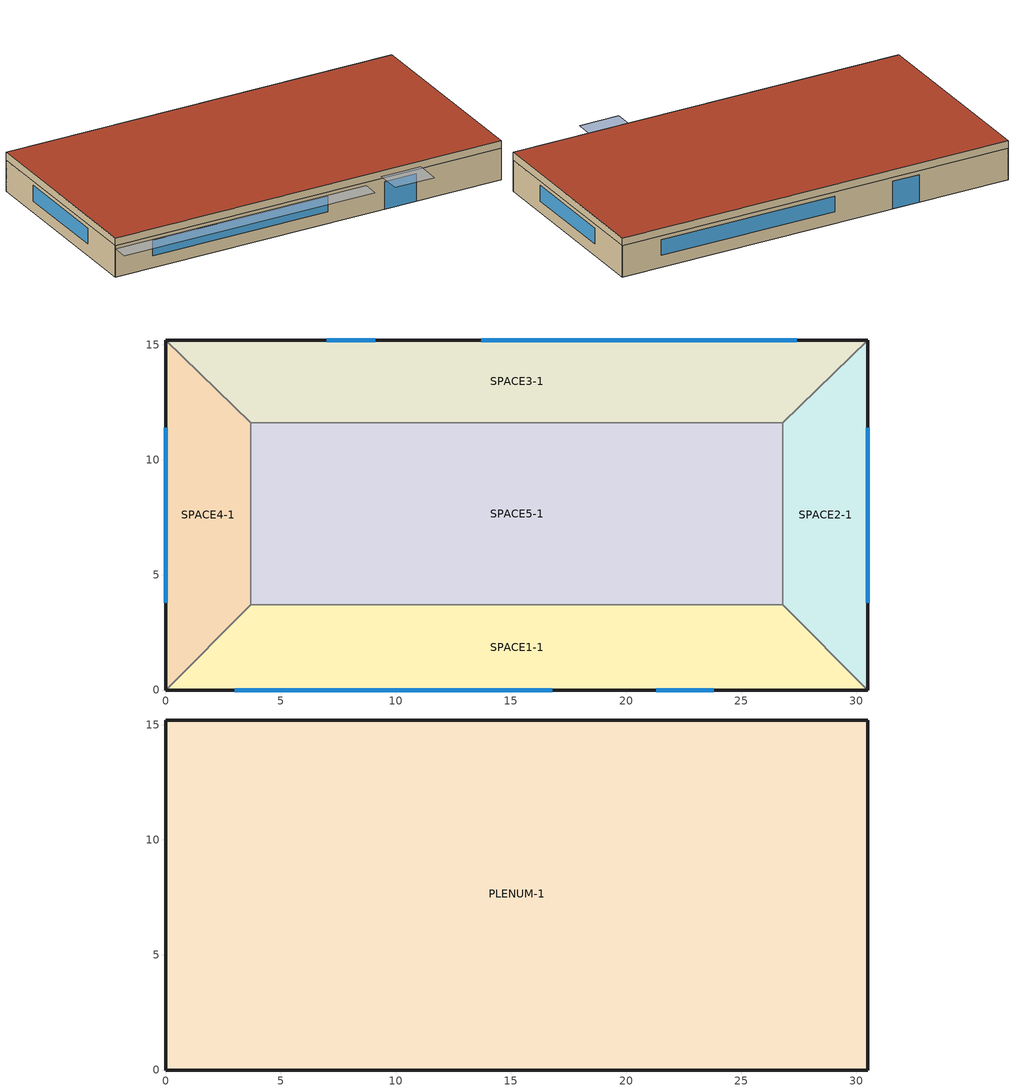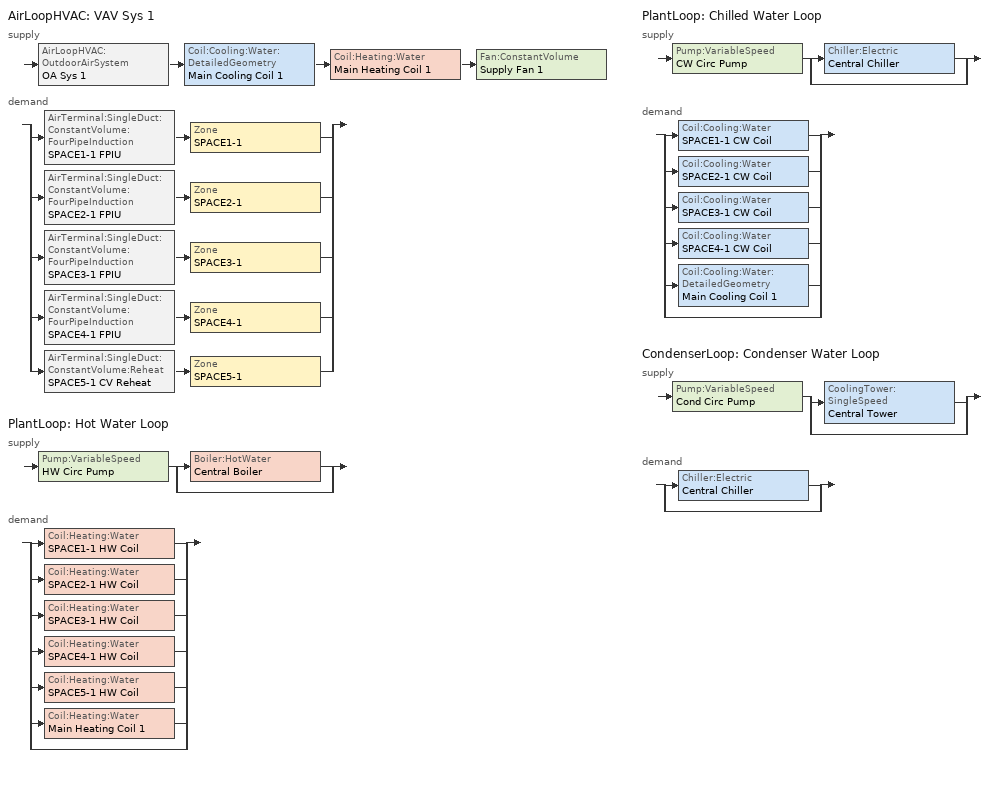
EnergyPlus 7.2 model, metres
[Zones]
SPACE1-1
 floor ground (FLOOR-SLAB-1): 26.8,3.7 30.5,0 0,0 3.7,3.7 z0
 wall outside (WALL-1): 0,0 30.5,0 z0:2.4
 wall to SPACE2-1 (INT-WALL-1): 30.5,0 26.8,3.7 z0:2.4
 wall to SPACE4-1 (INT-WALL-1): 3.7,3.7 0,0 z0:2.4
 wall to SPACE5-1 (INT-WALL-1): 26.8,3.7 3.7,3.7 z0:2.4
 window (Dbl Clr 3mm/13mm Air): 3,0 16.8,0 z0.9:2.1
 window (Sgl Grey 3mm): 21.3,0 23.8,0 z0:2.1
SPACE2-1
 floor ground (FLOOR-SLAB-1): 26.8,11.6 30.5,15.2 30.5,0 26.8,3.7 z0
 wall outside (WALL-1): 30.5,0 30.5,15.2 z0:2.4
 wall to SPACE3-1 (INT-WALL-1): 30.5,15.2 26.8,11.6 z0:2.4
 wall to SPACE5-1 (INT-WALL-1): 26.8,11.6 26.8,3.7 z0:2.4
 window (Dbl Clr 3mm/13mm Air): 30.5,3.8 30.5,11.4 z0.9:2.1
SPACE3-1
 floor ground (FLOOR-SLAB-1): 26.8,11.6 3.7,11.6 0,15.2 30.5,15.2 z0
 wall outside (WALL-1): 30.5,15.2 0,15.2 z0:2.4
 wall to SPACE4-1 (INT-WALL-1): 0,15.2 3.7,11.6 z0:2.4
 wall to SPACE5-1 (INT-WALL-1): 3.7,11.6 26.8,11.6 z0:2.4
 window (Dbl Clr 3mm/13mm Air): 27.4,15.2 13.7,15.2 z0.9:2.1
 window (Sgl Grey 3mm): 9.1,15.2 7,15.2 z0:2.1
SPACE4-1
 floor ground (FLOOR-SLAB-1): 3.7,3.7 0,0 0,15.2 3.7,11.6 z0
 wall outside (WALL-1): 0,15.2 0,0 z0:2.4
 wall to SPACE5-1 (INT-WALL-1): 3.7,3.7 3.7,11.6 z0:2.4
 window (Dbl Clr 3mm/13mm Air): 0,11.4 0,3.8 z0.9:2.1
SPACE5-1
 floor ground (FLOOR-SLAB-1): 26.8,11.6 26.8,3.7 3.7,3.7 3.7,11.6 z0
PLENUM-1
 floor to SPACE1-1 (CLNG-1): 26.8,3.7 30.5,0 0,0 3.7,3.7 z2.4
 floor to SPACE2-1 (CLNG-1): 26.8,11.6 30.5,15.2 30.5,0 26.8,3.7 z2.4
 floor to SPACE3-1 (CLNG-1): 26.8,11.6 3.7,11.6 0,15.2 30.5,15.2 z2.4
 floor to SPACE4-1 (CLNG-1): 3.7,3.7 0,0 0,15.2 3.7,11.6 z2.4
 floor to SPACE5-1 (CLNG-1): 26.8,11.6 26.8,3.7 3.7,3.7 3.7,11.6 z2.4
 wall outside (WALL-1): 0,0 30.5,0 30.5,15.2 0,15.2 0,0 z2.4:3
 roof outside (ROOF-1): 0,15.2 0,0 30.5,0 30.5,15.2 z3
shading: 0,-1.3 0,0 19.8,0 19.8,-1.3 z2.2; 21,-2 21,0 24.1,0 24.1,-2 z2.6
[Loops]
AirLoopHVAC 'VAV Sys 1'
 supply: AirLoopHVAC:OutdoorAirSystem 'OA Sys 1' > Coil:Cooling:Water:DetailedGeometry 'Main Cooling Coil 1' > Coil:Heating:Water 'Main Heating Coil 1' > Fan:ConstantVolume 'Supply Fan 1'
 demand: split
  | AirTerminal:SingleDuct:ConstantVolume:FourPipeInduction 'SPACE1-1 FPIU' > Zone 'SPACE1-1'
  | AirTerminal:SingleDuct:ConstantVolume:FourPipeInduction 'SPACE2-1 FPIU' > Zone 'SPACE2-1'
  | AirTerminal:SingleDuct:ConstantVolume:FourPipeInduction 'SPACE3-1 FPIU' > Zone 'SPACE3-1'
  | AirTerminal:SingleDuct:ConstantVolume:FourPipeInduction 'SPACE4-1 FPIU' > Zone 'SPACE4-1'
  | AirTerminal:SingleDuct:ConstantVolume:Reheat 'SPACE5-1 CV Reheat' > Zone 'SPACE5-1'
PlantLoop 'Hot Water Loop'
 supply: Pump:VariableSpeed 'HW Circ Pump' > split
  | Boiler:HotWater 'Central Boiler'
  | bypass
 demand: split
  | Coil:Heating:Water 'SPACE1-1 HW Coil'
  | Coil:Heating:Water 'SPACE2-1 HW Coil'
  | Coil:Heating:Water 'SPACE3-1 HW Coil'
  | Coil:Heating:Water 'SPACE4-1 HW Coil'
  | Coil:Heating:Water 'SPACE5-1 HW Coil'
  | Coil:Heating:Water 'Main Heating Coil 1'
  | bypass
PlantLoop 'Chilled Water Loop'
 supply: Pump:VariableSpeed 'CW Circ Pump' > split
  | Chiller:Electric 'Central Chiller'
  | bypass
 demand: split
  | Coil:Cooling:Water 'SPACE1-1 CW Coil'
  | Coil:Cooling:Water 'SPACE2-1 CW Coil'
  | Coil:Cooling:Water 'SPACE3-1 CW Coil'
  | Coil:Cooling:Water 'SPACE4-1 CW Coil'
  | Coil:Cooling:Water:DetailedGeometry 'Main Cooling Coil 1'
  | bypass
CondenserLoop 'Condenser Water Loop'
 supply: Pump:VariableSpeed 'Cond Circ Pump' > split
  | CoolingTower:SingleSpeed 'Central Tower'
  | bypass
 demand: split
  | Chiller:Electric 'Central Chiller'
  | bypass
[Building]
Building: North Axis {deg}=30; Terrain=City; Loads Convergence Tolerance Value=0.04; Temperature Convergence Tolerance Value {deltaC}=0.4; Solar Distribution=FullExterior; Maximum Number of Warmup Days=25; Minimum Number of Warmup Days=6
[Site:Location]
CHICAGO_IL_USA TMY2-94846: Latitude {deg}=41.78; Longitude {deg}=-87.75; Time Zone {hr}=-6; Elevation {m}=190
[SizingPeriod:DesignDay] Day of Month=21; Humidity Condition Type=Wetbulb; Barometric Pressure {Pa}=99063; Rain Indicator=No; Snow Indicator=No; Daylight Saving Time Indicator=No; Solar Model Indicator=ASHRAEClearSky
Name | Month | Day Type | Maximum Dry-Bulb Temperature {C} | Daily Dry-Bulb Temperature Range {deltaC} | Wetbulb or DewPoint at Maximum Dry-Bulb {C} | Wind Speed {m/s} | Wind Direction {deg} | Sky Clearness
CHICAGO_IL_USA Annual Heating 99% Design Conditions DB | 1 | WinterDesignDay | -17.3 | 0 | -17.3 | 4.9 | 270 | 0
CHICAGO_IL_USA Annual Cooling 1% Design Conditions DB/MCWB | 7 | SummerDesignDay | 31.5 | 10.7 | 23 | 5.3 | 230 | 1
[Site:GroundTemperature:BuildingSurface]
20.03, 20.03, 20.13, 20.3, 20.43, 20.52, 20.62, 20.77, 20.78, 20.55, 20.44, 20.2
[Material] Thermal Absorptance=0.9
Name | Roughness | Thickness {m} | Conductivity {W/m-K} | Density {kg/m3} | Specific Heat {J/kg-K} | Solar Absorptance | Visible Absorptance
RG01 | Rough | 0.0127 | 1.442 | 881 | 1674 | 0.65 | 0.65
BR01 | VeryRough | 0.0095 | 0.162 | 1121 | 1464 | 0.7 | 0.7
IN46 | VeryRough | 0.0762 | 0.023 | 24 | 1590 | 0.5 | 0.5
WD01 | MediumSmooth | 0.0191 | 0.115 | 513 | 1381 | 0.78 | 0.78
PW03 | MediumSmooth | 0.0127 | 0.115 | 545 | 1213 | 0.78 | 0.78
IN02 | Rough | 0.0901 | 0.043 | 10 | 837 | 0.75 | 0.75
GP01 | MediumSmooth | 0.0127 | 0.16 | 801 | 837 | 0.75 | 0.75
GP02 | MediumSmooth | 0.0159 | 0.16 | 801 | 837 | 0.75 | 0.75
CC03 | MediumRough | 0.1016 | 1.31 | 2243 | 837 | 0.65 | 0.65
[Material:NoMass]
MAT-CLNG-1: Roughness=Rough; Thermal Resistance {m2-K/W}=0.652259; Thermal Absorptance=0.65; Solar Absorptance=0.65; Visible Absorptance=0.65
[Material:AirGap]
AL21: Thermal Resistance {m2-K/W}=0.157
[Construction]
ROOF-1: RG01, BR01, IN46, WD01
WALL-1: WD01, PW03, IN02, GP01
CLNG-1: MAT-CLNG-1
FLOOR-SLAB-1: CC03
INT-WALL-1: GP02, AL21, GP02
Dbl Clr 3mm/13mm Air: CLEAR 3MM, AIR 13MM, CLEAR 3MM
Sgl Grey 3mm: GREY 3MM
[WindowMaterial:Gas]
AIR 13MM: Gas Type=Air; Thickness {m}=0.0127
[WindowMaterial:Glazing] Optical Data Type=SpectralAverage; Thickness {m}=0.003; Infrared Transmittance at Normal Incidence=0; Front Side Infrared Hemispherical Emissivity=0.84; Back Side Infrared Hemispherical Emissivity=0.84; Conductivity {W/m-K}=0.9
Name | Solar Transmittance at Normal Incidence | Front Side Solar Reflectance at Normal Incidence | Back Side Solar Reflectance at Normal Incidence | Visible Transmittance at Normal Incidence | Front Side Visible Reflectance at Normal Incidence | Back Side Visible Reflectance at Normal Incidence
CLEAR 3MM | 0.837 | 0.075 | 0.075 | 0.898 | 0.081 | 0.081
GREY 3MM | 0.626 | 0.061 | 0.061 | 0.611 | 0.061 | 0.061
[Zone] Type=1; Multiplier=1
Name | Ceiling Height {m} | Volume {m3}
PLENUM-1 | 0.6096 | 283.2
SPACE1-1; SPACE3-1 | 2.4384 | 239.247
SPACE2-1; SPACE4-1 | 2.4384 | 103.311
SPACE5-1 | 2.4384 | 447.683
[ZoneInfiltration:DesignFlowRate] Schedule=INFIL-SCH; Design Flow Rate Calculation Method=flow/zone; Constant Term Coefficient=0; Temperature Term Coefficient=0; Velocity Term Coefficient=0.2237; Velocity Squared Term Coefficient=0
Name | Zone or ZoneList | Design Flow Rate {m3/s}
SPACE1-1 Infil 1 | SPACE1-1 | 0.0167
SPACE2-1 Infil 1 | SPACE2-1 | 0.00717
SPACE3-1 Infil 1 | SPACE3-1 | 0.0167
SPACE4-1 Infil 1 | SPACE4-1 | 0.00717
SPACE5-1 Infil 1 | SPACE5-1 | 0.031089
[People] Number of People Schedule=OCCUPY-1; Number of People Calculation Method=people; Fraction Radiant=0.3; Activity Level Schedule=ActSchd
Name | Zone or ZoneList | Number of People
SPACE1-1 People 1 | SPACE1-1 | 11
SPACE2-1 People 1 | SPACE2-1 | 5
SPACE3-1 People 1 | SPACE3-1 | 11
SPACE4-1 People 1 | SPACE4-1 | 5
SPACE5-1 People 1 | SPACE5-1 | 20
[Lights] Schedule=LIGHTS-1; Design Level Calculation Method=LightingLevel; Return Air Fraction=0.2; Fraction Radiant=0.59; Fraction Visible=0.2; Fraction Replaceable=0
Name | Zone or ZoneList | Lighting Level {W}
SPACE1-1 Lights 1 | SPACE1-1 | 1584
SPACE2-1 Lights 1 | SPACE2-1 | 684
SPACE3-1 Lights 1 | SPACE3-1 | 1584
SPACE4-1 Lights 1 | SPACE4-1 | 684
SPACE5-1 Lights 1 | SPACE5-1 | 2964
[ElectricEquipment] Schedule=EQUIP-1; Design Level Calculation Method=EquipmentLevel; Fraction Latent=0; Fraction Radiant=0.3; Fraction Lost=0
Name | Zone or ZoneList | Design Level {W}
SPACE1-1 ElecEq 1 | SPACE1-1 | 1056
SPACE2-1 ElecEq 1 | SPACE2-1 | 456
SPACE3-1 ElecEq 1 | SPACE3-1 | 1056
SPACE4-1 ElecEq 1 | SPACE4-1 | 456
SPACE5-1 ElecEq 1 | SPACE5-1 | 1976
[Sizing:Zone] Zone Cooling Design Supply Air Temperature Input Method=SupplyAirTemperature; Zone Cooling Design Supply Air Temperature {C}=14; Zone Heating Design Supply Air Temperature Input Method=SupplyAirTemperature; Zone Heating Design Supply Air Temperature {C}=43; Zone Cooling Design Supply Air Humidity Ratio {kgWater/kgDryAir}=0.009; Zone Heating Design Supply Air Humidity Ratio {kgWater/kgDryAir}=0.004; Zone Heating Sizing Factor=0; Zone Cooling Sizing Factor=0; Cooling Design Air Flow Method=DesignDay; Cooling Design Air Flow Rate {m3/s}=0; Heating Design Air Flow Method=DesignDay; Heating Design Air Flow Rate {m3/s}=0
Name | Design Specification Outdoor Air Object
SPACE1-1 | SZ DSOA SPACE1-1
SPACE2-1 | SZ DSOA SPACE2-1
SPACE3-1 | SZ DSOA SPACE3-1
SPACE4-1 | SZ DSOA SPACE4-1
SPACE5-1 | SZ DSOA SPACE5-1
[DesignSpecification:OutdoorAir] Outdoor Air Method=flow/person; Outdoor Air Flow per Person {m3/s-person}=0.00944; Outdoor Air Flow per Zone Floor Area {m3/s-m2}=0; Outdoor Air Flow per Zone {m3/s}=0
SZ DSOA SPACE1-1; SZ DSOA SPACE2-1; SZ DSOA SPACE3-1; SZ DSOA SPACE4-1; SZ DSOA SPACE5-1
[Sizing:System]
VAV Sys 1: Type of Load to Size On=sensible; Design Outdoor Air Flow Rate {m3/s}=autosize; Minimum System Air Flow Ratio=0.3; Preheat Design Temperature {C}=7; Preheat Design Humidity Ratio {kgWater/kgDryAir}=0.008; Precool Design Temperature {C}=11; Precool Design Humidity Ratio {kgWater/kgDryAir}=0.008; Central Cooling Design Supply Air Temperature {C}=11.4; Central Heating Design Supply Air Temperature {C}=16.7; Sizing Option=noncoincident; 100% Outdoor Air in Cooling=no; 100% Outdoor Air in Heating=no; Central Cooling Design Supply Air Humidity Ratio {kgWater/kgDryAir}=0.008; Central Heating Design Supply Air Humidity Ratio {kgWater/kgDryAir}=0.008; Cooling Design Air Flow Method=DesignDay; Cooling Design Air Flow Rate {m3/s}=0; Heating Design Air Flow Method=DesignDay; Heating Design Air Flow Rate {m3/s}=0
[Sizing:Plant]
Name | Loop Type | Design Loop Exit Temperature {C} | Loop Design Temperature Difference {deltaC}
Hot Water Loop | heating | 82 | 11
Chilled Water Loop | cooling | 7.22 | 6.67
Condenser Water Loop | condenser | 29.4 | 5.6
[ZoneControl:Thermostat] Control Type Schedule=Zone Control Type Sched; Control 1=CoolingSetPoint; Control 2=HeatingSetpoint; Control 3=DualSetPoint
Name | Zone or ZoneList
SPACE1-1 Control | SPACE1-1
SPACE2-1 Control | SPACE2-1
SPACE3-1 Control | SPACE3-1
SPACE4-1 Control | SPACE4-1
SPACE5-1 Control | SPACE5-1
[ThermostatSetpoint:SingleHeating]
HeatingSetpoint: Setpoint Temperature Schedule=Htg-SetP-Sch
[ThermostatSetpoint:SingleCooling]
CoolingSetpoint: Setpoint Temperature Schedule=Clg-SetP-Sch
[ThermostatSetpoint:DualSetpoint]
DualSetPoint: Heating Setpoint Temperature Schedule=Htg-SetP-Sch; Cooling Setpoint Temperature Schedule=Clg-SetP-Sch
[Zone equipment]
SPACE1-1: SPACE1-1 FPIU
SPACE2-1: SPACE2-1 FPIU
SPACE3-1: SPACE3-1 FPIU
SPACE4-1: SPACE4-1 FPIU
SPACE5-1: SPACE5-1 CV Reheat
[AirTerminal:SingleDuct:ConstantVolume:FourPipeInduction] Availability Schedule=ReheatCoilAvailSched; Maximum Total Air Flow Rate {m3/s}=autosize; Induction Ratio=1; Maximum Hot Water Flow Rate {m3/s}=autosize; Minimum Hot Water Flow Rate {m3/s}=0; Heating Convergence Tolerance=0.002; Maximum Cold Water Flow Rate {m3/s}=autosize; Minimum Cold Water Flow Rate {m3/s}=0; Cooling Convergence Tolerance=0.002
Name | Heating Coil | Cooling Coil
SPACE1-1 FPIU | SPACE1-1 HW Coil | SPACE1-1 CW Coil
SPACE2-1 FPIU | SPACE2-1 HW Coil | SPACE2-1 CW Coil
SPACE3-1 FPIU | SPACE3-1 HW Coil | SPACE3-1 CW Coil
SPACE4-1 FPIU | SPACE4-1 HW Coil | SPACE4-1 CW Coil
[AirTerminal:SingleDuct:ConstantVolume:Reheat]
SPACE5-1 CV Reheat: Availability Schedule=ReheatCoilAvailSched; Maximum Air Flow Rate {m3/s}=autosize; Reheat Coil=SPACE5-1 HW Coil; Maximum Hot Water or Steam Flow Rate {m3/s}=autosize; Minimum Hot Water or Steam Flow Rate {m3/s}=0; Convergence Tolerance=0.001
[Coil:Heating:Water] Availability Schedule=ReheatCoilAvailSched; U-Factor Times Area Value {W/K}=autosize; Maximum Water Flow Rate {m3/s}=autosize; Performance Input Method=UFactorTimesAreaAndDesignWaterFlowRate; Rated Capacity {W}=autosize; Rated Inlet Water Temperature {C}=82.2; Rated Inlet Air Temperature {C}=16.6; Rated Outlet Water Temperature {C}=71.1; Rated Outlet Air Temperature {C}=32.2
SPACE1-1 HW Coil; SPACE2-1 HW Coil; SPACE3-1 HW Coil; SPACE4-1 HW Coil; SPACE5-1 HW Coil; Main Heating Coil 1
[Coil:Cooling:Water] Availability Schedule=CWCoilAvailSched; Design Water Flow Rate {m3/s}=autosize; Design Air Flow Rate {m3/s}=autosize; Design Inlet Water Temperature {C}=autosize; Design Inlet Air Temperature {C}=autosize; Design Outlet Air Temperature {C}=autosize; Design Inlet Air Humidity Ratio {kgWater/kgDryAir}=autosize; Design Outlet Air Humidity Ratio {kgWater/kgDryAir}=autosize; Type of Analysis=SimpleAnalysis; Heat Exchanger Configuration=CrossFlow
SPACE1-1 CW Coil; SPACE2-1 CW Coil; SPACE3-1 CW Coil; SPACE4-1 CW Coil
[AirLoopHVAC:ReturnPlenum]
Return-Plenum-1: Zone=PLENUM-1
[AirLoopHVAC]
VAV Sys 1: Design Supply Air Flow Rate {m3/s}=autosize
[AvailabilityManager:Scheduled]
VAV Sys 1 Avail: Schedule=FanAvailSched
[Coil:Cooling:Water:DetailedGeometry]
Main Cooling Coil 1: Availability Schedule=CoolingCoilAvailSched; Maximum Water Flow Rate {m3/s}=autosize; Tube Outside Surface Area {m2}=autosize; Total Tube Inside Area {m2}=autosize; Fin Surface Area {m2}=autosize; Minimum Airflow Area {m2}=autosize; Coil Depth {m}=autosize; Fin Diameter {m}=autosize; Number of Tubes per Row=autosize
[Fan:ConstantVolume]
Supply Fan 1: Availability Schedule=FanAvailSched; Fan Efficiency=0.65; Pressure Rise {Pa}=2000; Maximum Flow Rate {m3/s}=autosize; Motor Efficiency=0.9; Motor In Airstream Fraction=1
[Controller:WaterCoil] Control Variable=Temperature; Actuator Variable=FLOW; Controller Convergence Tolerance {deltaC}=0.002; Maximum Actuated Flow {m3/s}=autosize; Minimum Actuated Flow {m3/s}=0
Name | Action
Central Cooling Coil Contoller 1 | Reverse
Central Heating Coil Contoller 1 | Normal
[Controller:OutdoorAir]
OA Controller 1: Minimum Outdoor Air Flow Rate {m3/s}=autosize; Maximum Outdoor Air Flow Rate {m3/s}=autosize; Economizer Control Type=FixedDryBulb; Economizer Control Action Type=ModulateFlow; Economizer Maximum Limit Dry-Bulb Temperature {C}=19; Economizer Minimum Limit Dry-Bulb Temperature {C}=4; Lockout Type=NoLockout; Minimum Limit Type=FixedMinimum; Minimum Outdoor Air Schedule=Min OA Sched
[SetpointManager:OutdoorAirReset]
Supply Air Temp Manager 1: Control Variable=Temperature; Setpoint at Outdoor Low Temperature {C}=16.7; Outdoor Low Temperature {C}=0; Setpoint at Outdoor High Temperature {C}=12.8; Outdoor High Temperature {C}=32; Setpoint Node or NodeList=Supply Air Temp Nodes 1
[SetpointManager:MixedAir]
Mixed Air Temp Manager 1: Control Variable=Temperature; Setpoint Node or NodeList=Mixed Air Node 1
[PlantLoop] Fluid Type=Water; Maximum Loop Flow Rate {m3/s}=autosize; Minimum Loop Flow Rate {m3/s}=0; Plant Loop Volume {m3}=autocalculate; Load Distribution Scheme=Sequential
Name | Plant Equipment Operation Scheme | Maximum Loop Temperature {C} | Minimum Loop Temperature {C}
Hot Water Loop | Hot Loop Operation | 100 | 10
Chilled Water Loop | CW Loop Operation | 98 | 1
[SetpointManager:Scheduled] Control Variable=Temperature
Name | Schedule | Setpoint Node or NodeList
Hot Water Loop Setpoint Manager | HW Loop Temp Schedule | Hot Water Loop Setpoint Node List
Central Boiler Setpoint Manager | HW Loop Temp Schedule | Central Boiler Outlet Node
Chilled Water Loop Setpoint Manager | CW Loop Temp Schedule | Chilled Water Loop Setpoint Node List
Central Chiller Setpoint Manager | CW Loop Temp Schedule | Central Chiller Outlet Node
[PlantEquipmentOperationSchemes] Control Scheme 1 Schedule=PlantOnSched
Name | Control Scheme 1
Hot Loop Operation | Central Boiler Only
CW Loop Operation | Central Chiller Only
[PlantEquipmentOperation:HeatingLoad]
Central Boiler Only: Load Range 1 Lower Limit {W}=0; Load Range 1 Upper Limit {W}=1000000; Range 1 Equipment List=heating plant
[PlantEquipmentList]
heating plant: Central Boiler
Cooling Plant: Central Chiller
[Boiler:HotWater]
Central Boiler: Fuel Type=NaturalGas; Nominal Capacity {W}=autosize; Nominal Thermal Efficiency=0.8; Efficiency Curve Temperature Evaluation Variable=LeavingBoiler; Normalized Boiler Efficiency Curve=BoilerEfficiency; Design Water Outlet Temperature {C}=81; Design Water Flow Rate {m3/s}=autosize; Minimum Part Load Ratio=0; Maximum Part Load Ratio=1.2; Optimum Part Load Ratio=1; Water Outlet Upper Temperature Limit {C}=100; Boiler Flow Mode=VariableFlow
[Pump:VariableSpeed] Rated Flow Rate {m3/s}=autosize; Rated Pump Head {Pa}=179352; Rated Power Consumption {W}=autosize; Motor Efficiency=0.9; Fraction of Motor Inefficiencies to Fluid Stream=0; Coefficient 1 of the Part Load Performance Curve=0; Coefficient 2 of the Part Load Performance Curve=1; Coefficient 3 of the Part Load Performance Curve=0; Coefficient 4 of the Part Load Performance Curve=0; Minimum Flow Rate {m3/s}=0; Pump Control Type=INTERMITTENT
Name | Pump Flow Rate Schedule
HW Circ Pump
CW Circ Pump; Cond Circ Pump | CoolingPumpAvailSched
[PlantEquipmentOperation:CoolingLoad] Load Range 1 Lower Limit {W}=0
Name | Load Range 1 Upper Limit {W} | Range 1 Equipment List
Central Chiller Only | 900000 | Cooling Plant
Year Round Tower Operation | 90000000 | All Towers
[Chiller:Electric]
Central Chiller: Condenser Type=WaterCooled; Nominal Capacity {W}=autosize; Nominal COP {W/W}=3.2; Minimum Part Load Ratio=0; Maximum Part Load Ratio=1; Optimum Part Load Ratio=0.65; Design Condenser Inlet Temperature {C}=29.44; Temperature Rise Coefficient=2.682759; Design Chilled Water Outlet Temperature {C}=6.667; Design Chilled Water Flow Rate {m3/s}=autosize; Design Condenser Fluid Flow Rate {m3/s}=autosize; Coefficient 1 of Capacity Ratio Curve=0.944836; Coefficient 2 of Capacity Ratio Curve=-0.0570088; Coefficient 3 of Capacity Ratio Curve=-0.00185486; Coefficient 1 of Power Ratio Curve=1.907846; Coefficient 2 of Power Ratio Curve=-1.20499; Coefficient 3 of Power Ratio Curve=0.263462; Coefficient 1 of Full Load Ratio Curve=0.03303; Coefficient 2 of Full Load Ratio Curve=0.6852; Coefficient 3 of Full Load Ratio Curve=0.2818; Chilled Water Outlet Temperature Lower Limit {C}=5; Chiller Flow Mode=VariableFlow
[CondenserLoop]
Condenser Water Loop: Fluid Type=Water; Condenser Equipment Operation Scheme=Tower Loop Operation; Maximum Loop Temperature {C}=80; Minimum Loop Temperature {C}=10; Maximum Loop Flow Rate {m3/s}=autosize; Minimum Loop Flow Rate {m3/s}=0; Condenser Loop Volume {m3}=autocalculate; Load Distribution Scheme=Sequential
[SetpointManager:FollowOutdoorAirTemperature]
MyCondenserControl: Control Variable=Temperature; Reference Temperature Type=OutdoorAirWetBulb; Offset Temperature Difference {deltaC}=0; Maximum Setpoint Temperature {C}=80; Minimum Setpoint Temperature {C}=10; Setpoint Node or NodeList=Condenser Supply Outlet Node
[CondenserEquipmentOperationSchemes]
Tower Loop Operation: Control Scheme 1=Year Round Tower Operation; Control Scheme 1 Schedule=PlantOnSched
[CondenserEquipmentList]
All Towers: Central Tower
[CoolingTower:SingleSpeed]
Central Tower: Design Water Flow Rate {m3/s}=autosize; Design Air Flow Rate {m3/s}=autosize; Fan Power at Design Air Flow Rate {W}=autosize; U-Factor Times Area Value at Design Air Flow Rate {W/K}=autosize; Air Flow Rate in Free Convection Regime {m3/s}=0; U-Factor Times Area Value at Free Convection Air Flow Rate {W/K}=0
[Schedule:Compact]
OCCUPY-1: Through: 12/31, For: Weekdays SummerDesignDay CustomDay1 CustomDay2, Until: 8:00, 0, Until: 11:00, 1, Until: 12:00, 0.8, Until: 13:00, 0.4, Until: 14:00, 0.8, Until: 18:00, 1, Until: 19:00, 0.5, Until: 21:00, 0.1, Until: 24:00, 0, For: Saturday Sunday Holidays WinterDesignDay, Until: 24:00, 0
LIGHTS-1: Through: 12/31, For: Weekdays SummerDesignDay CustomDay1 CustomDay2, Until: 8:00, 0.05, Until: 9:00, 0.9, Until: 10:00, 0.95, Until: 11:00, 1, Until: 12:00, 0.95, Until: 13:00, 0.8, Until: 14:00, 0.9, Until: 18:00, 1, Until: 19:00, 0.6, Until: 20:00, 0.2, Until: 21:00, 0.2, Until: 24:00, 0.05, For: Saturday Sunday Holidays WinterDesignDay, Until: 24:00, 0.05
EQUIP-1: Through: 12/31, For: Weekdays SummerDesignDay CustomDay1 CustomDay2, Until: 8:00, 0.02, Until: 9:00, 0.4, Until: 14:00, 0.9, Until: 15:00, 0.8, Until: 16:00, 0.7, Until: 18:00, 0.5, Until: 20:00, 0.3, Until: 24:00, 0.02, For: Saturday Sunday Holidays WinterDesignDay, Until: 24:00, 0.2
INFIL-SCH: Through: 3/31, For: Alldays, Until: 24:00, 1, Through: 10/31, For: Alldays, Until: 24:00, 0, Through: 12/31, For: Alldays, Until: 24:00, 1
ActSchd: Through: 12/31, For: Alldays, Until: 24:00, 117.24
Htg-SetP-Sch: Through: 12/31, For: Weekdays CustomDay1 CustomDay2, Until: 7:00, 12.8, Until: 18:00, 21.1, Until: 24:00, 12.8, For: Weekends Holidays, Until: 7:00, 12.8, Until: 13:00, 21.1, Until: 24:00, 12.8, For: SummerDesignDay, Until: 24:00, 12.8, For: WinterDesignDay, Until: 24:00, 21.1
Clg-SetP-Sch: Through: 12/31, For: Weekdays CustomDay1 CustomDay2, Until: 7:00, 40, Until: 18:00, 23.9, Until: 24:00, 40, For: Weekends Holidays, Until: 7:00, 40, Until: 13:00, 23.9, Until: 24:00, 32.2, For: SummerDesignDay, Until: 24:00, 23.9, For: WinterDesignDay, Until: 24:00, 40
Zone Control Type Sched: Through: 12/31, For: Weekdays Weekends Holidays CustomDay1 CustomDay2, Until: 24:00, 4, For: SummerDesignDay, Until: 24:00, 2, For: WinterDesignDay, Until: 24:00, 1
Min OA Sched: Through: 12/31, For: Weekdays, Until: 6:00, 0.02, Until: 18:00, 1, Until: 24:00, 0.02, For: Weekends SummerDesignDay WinterDesignDay CustomDay1 CustomDay2 Holidays, Until: 24:00, 0.02
FanAvailSched: Through: 3/31, For: AllDays, Until: 24:00, 1, Through: 9/30, For: Weekdays, Until: 7:00, 0, Until: 17:00, 1, Until: 24:00, 0, For: Weekends Holidays CustomDay1 CustomDay2, Until: 24:00, 0, For: SummerDesignDay WinterDesignDay, Until: 24:00, 1, Through: 12/31, For: AllDays, Until: 24:00, 1
CoolingCoilAvailSched: Through: 3/31, For: Alldays, Until: 24:00, 0, Through: 9/30, For: Weekdays, Until: 7:00, 0, Until: 17:00, 1, Until: 24:00, 0, For: Weekends Holidays CustomDay1 CustomDay2, Until: 24:00, 0, For: SummerDesignDay WinterDesignDay, Until: 24:00, 1, Through: 12/31, For: Alldays, Until: 24:00, 0
CoolingPumpAvailSched: Through: 3/31, For: Alldays, Until: 24:00, 0, Through: 9/30, For: Alldays, Until: 24:00, 1, Through: 12/31, For: Alldays, Until: 24:00, 0
ReheatCoilAvailSched: Through: 3/31, For: Alldays, Until: 24:00, 1, Through: 9/30, For: Weekdays, Until: 7:00, 0, Until: 17:00, 1, Until: 24:00, 0, For: SummerDesignDay WinterDesignDay, Until: 24:00, 1, For: Weekends Holidays CustomDay1 CustomDay2, Until: 24:00, 0, Through: 12/31, For: Alldays, Until: 24:00, 1
CWCoilAvailSched: Through: 3/31, For: Alldays, Until: 24:00, 1, Through: 9/30, For: Weekdays, Until: 7:00, 0, Until: 17:00, 1, Until: 24:00, 0, For: Weekends Holidays CustomDay1 CustomDay2, Until: 24:00, 0, For: SummerDesignDay, Until: 24:00, 1, For: WinterDesignDay, Until: 24:00, 1, Through: 12/31, For: Alldays, Until: 24:00, 1
CW Loop Temp Schedule: Through: 12/31, For: Alldays, Until: 24:00, 7.22
HW Loop Temp Schedule: Through: 12/31, For: Alldays, Until: 24:00, 82
PlantOnSched: Through: 12/31, For: Alldays, Until: 24:00, 1
[Curve:Quadratic]
BoilerEfficiency: Coefficient1 Constant=1; Coefficient2 x=0; Coefficient3 x**2=0; Minimum Value of x=0; Maximum Value of x=1
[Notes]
5ZoneFPIU.idf
Basic file description:  1 story building divided into 4 exterior and one interior conditioned zones and return plenum.
Highlights:              illustrates the simulation of a FPIU system and the ability of
EnergyPlus to mix different terminal units in a single air system.
Simulation Location/Run: CHICAGO_IL_USA TMY2-94846, 2 design days, 2 run periods,
Run Control executes the run periods using the weather file
Location:                Chicago, IL
Design Days:             CHICAGO_IL_USA Annual Heating 99% Design Conditions DB, MaxDB= -17.3°C
CHICAGO_IL_USA Annual Cooling 1% Design Conditions, MaxDB=  31.5°C MCWB=  23.0°C
Run Period (Weather File): Winter 1/14, Summer 7/7, CHICAGO_IL_USA TMY2-94846
Run Control:             Zone and System sizing with weather file run control (no design days run)
Building: Single floor rectangular building 100 ft x 50 ft. 5 zones - 4 exterior, 1 interior, zone height 8 feet.
Exterior zone depth is 12 feet. There is a 2 foot high return plenum: the overall building height is
10 feet. There are windows on all 4 facades; the south and north facades have glass doors.
The south facing glass is shaded by overhangs. The walls are woodshingle over plywood, R11 insulation,
and gypboard. The roof is a gravel built up roof with R-3 mineral board insulation and plywood sheathing.
The windows are of various single and double pane construction with 3mm and 6mm glass and either 6mm or
13mm argon or air gap.  The window to wall ratio is approxomately 0.29.
The south wall and door have overhangs.
The building is oriented 30 degrees east of north.
Floor Area:        463.6 m2 (5000 ft2)
Number of Stories: 1
Zone Description Details:
Internal gains description:     lighting is 1.5 watts/ft2, office equip is 1.0 watts/ft2. There is 1 occupant
per 100 ft2 of floor area. The infiltration is 0.25 air changes per hour.
Interzone Surfaces:             6 interzone surfaces (see diagram)
Internal Mass:                  None
Windows:                        4 ea.: 1) Double pane clear, 3mm glass, 13mm air gap
2) Double pane clear, 3mm glass, 13mm argon gap
3) Double pane clear, 6mm glass, 6mm air gap
4) Double pane lowE,  6mm lowE glass outside, 6mm air gap, 6mm clear glass
Doors:                          2 ea.:    Single pane grey,  3mm glass
Detached Shading:               None
Daylight:                       None
Natural Ventilation:            None
Compact Schedules:              Yes
HVAC:                           Constant volume central system with outside air economizer. The central
zone has a constant volume with HW reheat terminal unit. The 4 exterior
zones have four-pipe induction terminal units (with HW heating and CW
cooling coils). Central plant is a single hot-water boiler, an electric
compression chiller with water cooled condenser, and a cooling tower. All
equipment is autosized.
This input illustrates the simulation of a FPIU system and the ability of
EnergyPlus to mix different terminal units in a single air system.
Zonal Equipment:                SINGLE DUCT:CONST VOLUME:4 PIPE INDUC, AirTerminal:SingleDuct:ConstantVolume:Reheat
Central Air Handling Equipment: Yes
System Equipment Autosize:      Yes
Purchased Cooling:              None
Purchased Heating:              None
Coils:                          Coil:Cooling:Water, Coil:Heating:Water, Coil:Cooling:Water:DetailedGeometry
Pumps:                          Pump:VariableSpeed
Boilers:                        Boiler:HotWater
Chillers:                       Chiller:Electric
Towers:                         CoolingTower:SingleSpeed
Standard Reports:               All Summary Predefined Reports
Timestep or Hourly Variables:   Hourly
Time bins Report:               None
HTML Report:                    Predefined All Summary
Environmental Emissions:        None
Utility Tariffs:                None
